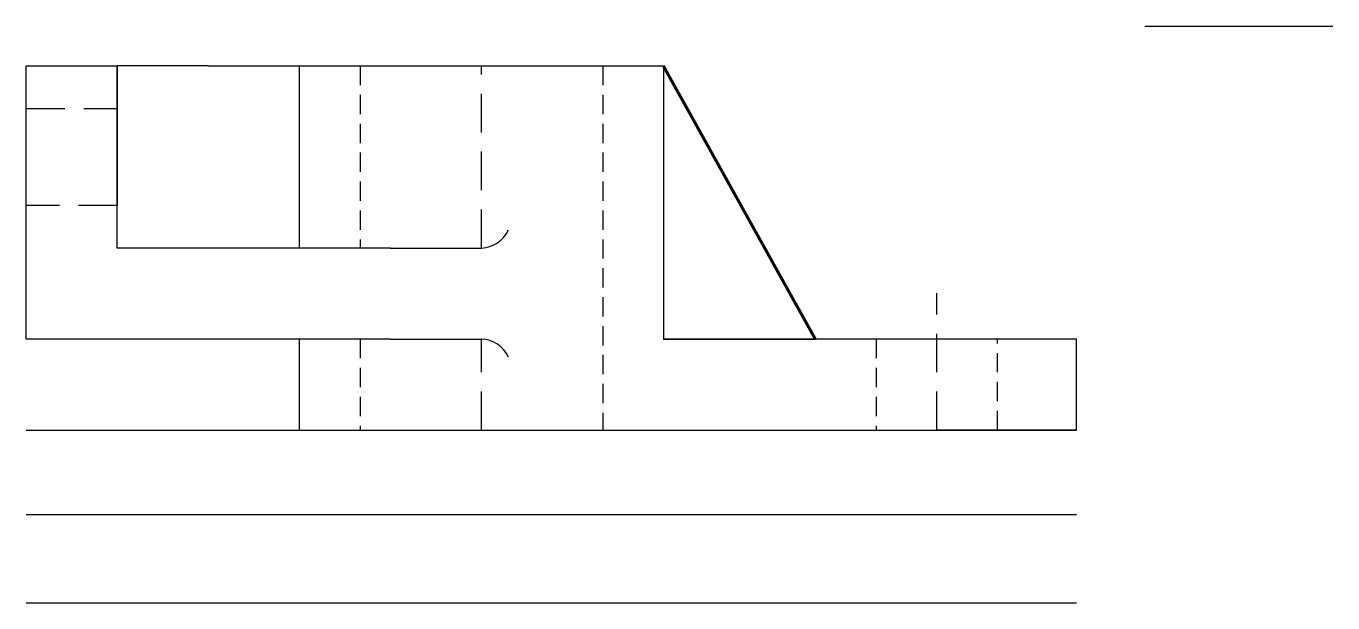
# Model space of a CAD drawing. Header units: millimetres. Extents: x 2002 to 2217, y 1219 to 1314.
import ezdxf

# ---------------------------------------------------------------- set-up
doc = ezdxf.new("R2010")
doc.units = ezdxf.units.MM
doc.linetypes.add('HIDDEN', pattern=[9.525, 6.35, -3.175])
doc.linetypes.add('HIDDEN2', pattern=[4.7625, 3.175, -1.5875])

msp = doc.modelspace()

# ---------------------------------------------------------------- linework, layer by layer
at = {"lineweight": -3}
msp.add_line((2185.8, 1314.19), (2216.79, 1314.19), dxfattribs=at)
at = {"lineweight": 30}
for p, q in [((2001.56, 1262.63), (2001.56, 1307.63)), ((2001.56, 1307.63), (2016.56, 1307.63)), ((2016.56, 1277.63), (2016.56, 1307.63)), ((2016.56, 1307.63), (2016.56, 1292.63)), ((2106.56, 1307.63), (2106.56, 1262.63)), ((2016.56, 1300.63), (2016.56, 1284.63)), ((2061.56, 1277.63), (2016.56, 1277.63)), ((2061.56, 1262.63), (2001.56, 1262.63)), ((2174.56, 1262.63), (2106.56, 1262.63)), ((2106.56, 1262.63), (2131.56, 1262.63)), ((2174.56, 1247.63), (2174.56, 1262.63)), ((2001.56, 1247.63), (2174.56, 1247.63))]:
    msp.add_line(p, q, dxfattribs=at)
for p, q in [((2031.56, 1307.63), (2016.56, 1307.63)), ((2031.56, 1307.63), (2056.56, 1307.63)), ((2056.56, 1307.63), (2076.56, 1307.63)), ((2076.56, 1307.63), (2106.56, 1307.63)), ((2001.56, 1292.63), (2001.56, 1300.63)), ((2061.56, 1277.63), (2076.56, 1277.63)), ((2061.56, 1262.63), (2076.56, 1262.63)), ((2161.56, 1262.63), (2141.56, 1262.63)), ((2001.56, 1247.63), (2076.56, 1247.63)), ((2096.56, 1247.63), (2106.56, 1247.63)), ((2141.56, 1247.63), (2151.56, 1247.63)), ((2174.56, 1247.63), (2151.56, 1247.63)), ((2174.56, 1247.63), (2161.56, 1247.63)), ((2001.56, 1233.71), (2174.56, 1233.71)), ((2001.56, 1219.16), (2174.56, 1219.16))]:
    msp.add_line(p, q)
at = {"linetype": 'Continuous'}
for p, q in [((2046.56, 1277.63), (2046.56, 1307.63)), ((2046.56, 1247.63), (2046.56, 1262.63))]:
    msp.add_line(p, q, dxfattribs=at)
at = {"linetype": 'HIDDEN2'}
for p, q in [((2056.56, 1307.63), (2056.56, 1277.63)), ((2096.56, 1307.63), (2096.56, 1247.63)), ((2056.56, 1262.63), (2056.56, 1247.63)), ((2141.56, 1262.63), (2141.56, 1247.63)), ((2161.56, 1247.63), (2161.56, 1262.63))]:
    msp.add_line(p, q, dxfattribs=at)
at = {"linetype": 'HIDDEN'}
for p, q in [((2076.56, 1277.63), (2076.56, 1307.63)), ((2001.56, 1300.63), (2016.56, 1300.63)), ((2016.56, 1284.63), (2001.56, 1284.63)), ((2151.56, 1247.63), (2151.56, 1270.2)), ((2076.56, 1247.63), (2076.56, 1262.63))]:
    msp.add_line(p, q, dxfattribs=at)
at = {"lineweight": 90}
msp.add_line((2131.56, 1262.63), (2106.56, 1307.63), dxfattribs=at)
for centre, start, end in [((2076.38, 1282.65), 272.0692, 336.2777), ((2076.38, 1257.6), 23.7223, 87.9308)]:
    msp.add_arc(centre, 5.03, start, end)

doc.saveas('drawing.dxf')
